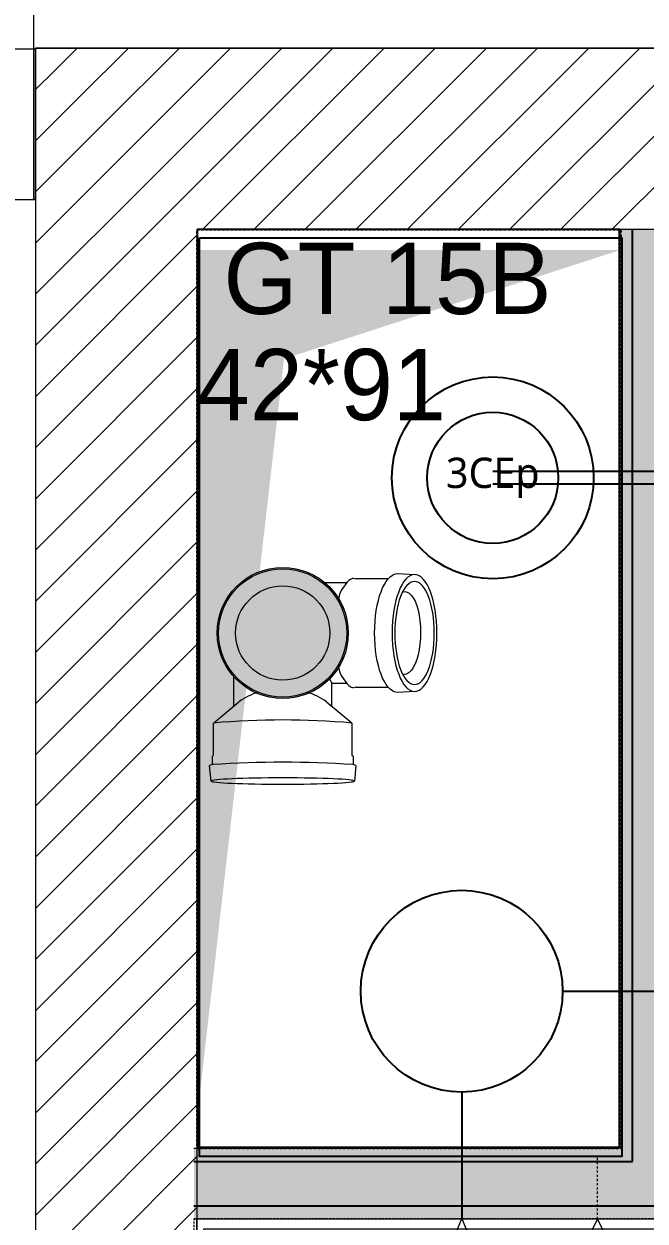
# Model space of a CAD drawing. Header units: centimetres. Extents: x 2191 to 12545, y -680 to 18662.
# Drawn here: x 9180.5 to 9242.1, y 8845.2 to 8963.8 of the extents above; entities that cross this region are included whole.
import ezdxf

# ---------------------------------------------------------------- set-up
doc = ezdxf.new("R2010")
doc.units = ezdxf.units.CM
for name, pattern in [('ISO-03', [1.5, 0.6, -0.9]), ('Style de ligne -1', [0.41664, 0.20828, -0.20836]), ('Style de ligne -11', [0.347222, 0.20828, -0.138942]), ('VW-01', [0.41656, 0.20828, -0.20828])]:
    doc.linetypes.add(name, pattern=pattern)
for name, color, linetype in [('B Aménagement intérieur', 252, 'Continuous'), ('B faience', 252, 'Style de ligne -11'), ('B GÈnÈral_Hatch', 252, 'Continuous'), ('B Général', 252, 'Continuous'), ('C ANNOTATIONS-prestations', 252, 'Continuous'), ('C ANNOTATIONS-prestations_Hatch', 252, 'Continuous'), ('C ANNOTATIONS-textes-numérotation gaine', 252, 'ISO-03'), ('D SURFACES-shab', 252, 'Continuous'), ('F REMPLISSAGE-vert clair', 252, 'Continuous'), ('F REMPLISSAGE-vert foncé', 252, 'Continuous'), ('prlm-CHAUFF', 4, 'Continuous'), ('prlm-EAU-CHU', 42, 'Continuous'), ('prlm-EAU-EUEV', 25, 'Continuous'), ('prlm-GT', 242, 'Continuous'), ('prlm-VMC', 93, 'Continuous')]:
    doc.layers.add(name, color=color, linetype=linetype)
doc.layers.add('F REMPLISSAGE-vert clair_Hatch', color=7, linetype='Continuous', lineweight=5)
doc.layers.add('F REMPLISSAGE-vert foncÈ_Hatch', color=7, linetype='Continuous', lineweight=5)
doc.styles.add('Eurostile', font='Eurosti.TTF')
doc.styles.add('prlm-chauff', font='trebucbi.ttf', dxfattribs={"height": 18})
pattern_1 = [(45, (-631.1073, 4809.0284), (2.4253472, -2.6458333), [])]

# ---------------------------------------------------------------- blocks, each defined once
blk = doc.blocks.new('VMC')
at = {"layer": 'B Général', "color": 7, "linetype": 'Style de ligne -1', "lineweight": 13}
blk.add_line((0, 10.77), (0, 17), dxfattribs=at)
at = {"layer": 'B Général', "color": 250, "linetype": 'Continuous', "lineweight": 5, "true_color": 0x444444, "flags": 128}
blk.add_lwpolyline([(0, 10.77), (-8.34, -6.52), (8.34, -6.52)], close=True, dxfattribs=at)
at = {"layer": 'C ANNOTATIONS-prestations', "insert": (-7.15, -7.39), "char_height": 4.706, "attachment_point": 1, "line_spacing_factor": 0.894142, "style": 'Eurostile'}
blk.add_mtext('VMC', dxfattribs=at)
blk = doc.blocks.new('Bac douche 80.80')
at = {"layer": 'B faience', "lineweight": 18, "flags": 128}
blk.add_lwpolyline([(-41, -40), (40, -40), (40, 41)], dxfattribs=at)
at = {"layer": 'B Général', "color": 7, "linetype": 'Continuous', "lineweight": 5}
for p, q in [((25.5, -25.5), (-31, 31)), ((28, -24.46), (28, 31)), ((24.46, -28), (-31, -28))]:
    blk.add_line(p, q, dxfattribs=at)
at = {"layer": 'B Général', "color": 7, "linetype": 'Continuous', "lineweight": 5, "flags": 128}
for points in [[(-41, 41), (39, 41), (39, -39), (-41, -39)], [(-36, 36), (34, 36), (34, -34), (-36, -34)]]:
    blk.add_lwpolyline(points, close=True, dxfattribs=at)
at = {"layer": 'B Général', "color": 7, "linetype": 'Continuous', "lineweight": 5}
blk.add_circle((28, -28), 3.54, dxfattribs=at)
at = {"layer": 'C ANNOTATIONS-prestations', "color": 7, "insert": (-36, 32.51), "char_height": 4.706, "width": 70, "attachment_point": 4, "line_spacing_factor": 0.894142, "style": 'Eurostile'}
blk.add_mtext('bac douche 80x80', dxfattribs=at)
blk = doc.blocks.new('T2 S307 (2D)')
at = {"layer": 'B GÈnÈral_Hatch', "linetype": 'Continuous', "lineweight": 0, "true_color": 0xc0dcc0}
for points in [[(-313.69, -199.18), (-312.39, -200.48), (-273.23, -200.48), (-273.23, -193.48), (-361.57, -193.48), (-361.57, -200.48), (-319.39, -200.48), (-318.09, -199.18)], [(-313.69, -199.18), (-318.09, -199.18), (-319.39, -200.48), (-319.39, -291.56), (-312.39, -291.56), (-312.39, -200.48)]]:
    blk.add_hatch(color=9, dxfattribs=at).paths.add_polyline_path(points)
at = {"layer": 'B Général', "color": 98, "linetype": 'Continuous', "lineweight": 13, "true_color": 0x004400}
for p, q in [((-361.57, -193.48), (-273.23, -193.48)), ((-361.57, -200.48), (-319.39, -200.48)), ((-319.39, -200.48), (-319.39, -291.56))]:
    blk.add_line(p, q, dxfattribs=at)
at = {"layer": 'D SURFACES-shab', "color": 1, "lineweight": 18, "true_color": 0xff0000, "flags": 128}
blk.add_lwpolyline([(-361.26, -112.48), (-361.26, -193.48), (-130.26, -193.48), (-130.26, -24.48), (-361.26, -24.48), (-361.26, -107.48), (-280.57, -107.5), (-280.57, -112.5)], close=True, dxfattribs=at)
at = {"layer": 'F REMPLISSAGE-vert clair'}
for p, q in [((-361.57, -194.78), (-273.23, -194.78)), ((-361.57, -199.18), (-318.09, -199.18)), ((-318.09, -199.18), (-318.09, -291.56))]:
    blk.add_line(p, q, dxfattribs=at)
at = {"layer": 'F REMPLISSAGE-vert clair_Hatch', "color": 9, "linetype": 'Continuous', "true_color": 0xc0dcc0}
for points in [[(-361.57, -194.78), (-361.57, -199.18), (-273.23, -194.78), (-273.23, -199.18)], [(-313.69, -291.56), (-313.69, -199.18), (-318.09, -291.56), (-318.09, -199.18)]]:
    blk.add_solid(points, dxfattribs=at)
at = {"layer": 'F REMPLISSAGE-vert foncÈ_Hatch', "color": 54, "linetype": 'Continuous', "true_color": 0x99aa00}
for points in [[(-361.57, -193.48), (-361.57, -194.78), (-273.23, -193.48), (-273.23, -194.78)], [(-319.39, -200.48), (-318.09, -199.18), (-361.57, -200.48), (-361.57, -199.18)], [(-318.09, -291.56), (-318.09, -199.18), (-319.39, -291.56), (-319.39, -200.48)]]:
    blk.add_solid(points, dxfattribs=at)
at = {"layer": 'F REMPLISSAGE-vert foncé', "color": 98, "linetype": 'Continuous', "lineweight": 13, "true_color": 0x004400}
for p, q in [((-361.57, -193.48), (-273.23, -193.48)), ((-361.57, -200.48), (-319.39, -200.48)), ((-319.39, -200.48), (-319.39, -291.56))]:
    blk.add_line(p, q, dxfattribs=at)
at = {"layer": 'F REMPLISSAGE-vert foncé'}
for p, q in [((-361.57, -194.78), (-273.23, -194.78)), ((-361.57, -199.18), (-318.09, -199.18)), ((-318.09, -199.18), (-318.09, -291.56))]:
    blk.add_line(p, q, dxfattribs=at)
at = {"layer": 'B Général', "color": 7, "xscale": -1}
blk.add_blockref('Bac douche 80.80', (-321.57, -153.48), dxfattribs=at)
at = {"layer": 'B Général', "color": 7, "xscale": -1, "rotation": 180}
blk.add_blockref('VMC', (-321.57, -182.71), dxfattribs=at)
blk = doc.blocks.new('G 100_80')
at = {"layer": 'B GÈnÈral_Hatch', "color": 254, "linetype": 'Continuous', "true_color": 0xd6d6d6}
blk.add_solid([(-30.88, 32.2), (2.5, 43), (-39.5, -43), (-39.5, 43)], dxfattribs=at)
blk = doc.blocks.new('Groupe-151-1')
at = {"layer": 'C ANNOTATIONS-textes-numérotation gaine', "color": 7, "linetype": 'VW-01', "flags": 128}
blk.add_lwpolyline([(9828.81, 4134.41), (9870.81, 4134.41), (9870.81, 4043.34), (9828.81, 4043.34)], close=True, dxfattribs=at)
at = {"layer": 'C ANNOTATIONS-textes-numérotation gaine', "color": 7, "insert": (9828.8, 4133.11), "char_height": 7.059, "width": 42.012, "attachment_point": 1, "line_spacing_factor": 0.894142, "style": 'Eurostile'}
blk.add_mtext(' GT 15B\\P42*91', dxfattribs=at)
blk = doc.blocks.new('xi.be')
at = {"layer": 'prlm-VMC', "color": 0, "linetype": 'ByBlock', "lineweight": 5, "flags": 128}
blk.add_lwpolyline([(-6.17, -15), (6.17, -15), (0, 0)], close=True, dxfattribs=at)
at = {"layer": 'prlm-VMC', "color": 0, "linetype": 'ByBlock', "lineweight": 5}
blk.add_solid([(0, -1), (5.17, -14), (-5.17, -14), (0, -1)], dxfattribs=at)
blk = doc.blocks.new('xi.3cep130-200')
at = {"layer": 'prlm-CHAUFF', "color": 0}
for radius in [10, 6.5]:
    blk.add_circle((0, 0), radius, dxfattribs=at)
at = {"layer": 'prlm-CHAUFF', "color": 0, "insert": (0, 0), "char_height": 3, "width": 9.7815, "attachment_point": 5, "style": 'prlm-chauff'}
blk.add_mtext('\\pxqc;3CEp', dxfattribs=at)
blk = doc.blocks.new('xi.chu')
at = {"layer": 'prlm-EAU-EUEV', "linetype": 'ByBlock', "lineweight": 5}
blk.add_hatch(color=0, dxfattribs=at).paths.add_polyline_path([(6.5, 0, 1), (-6.5, 0, 1)])
at = {"layer": 'prlm-EAU-EUEV', "color": 0, "linetype": 'ByBlock', "lineweight": 5}
blk.add_circle((0, 0), 6.5, dxfattribs=at)
blk = doc.blocks.new('xi.aam33')
at = {"layer": 'prlm-EAU-CHU', "color": 0, "lineweight": 13}
for p, q in [((-5.89, 11.33), (-5.8, 13.12)), ((5.8, 13.12), (5.89, 11.33)), ((-5.41, 7.11), (-5.41, 10.46)), ((5.41, 10.46), (5.41, 7.11)), ((13.12, 7.25), (13.03, 6.97)), ((13.12, 7.25), (14.67, 7.11)), ((-5, 3.93), (-5, 6.32)), ((5, 6.32), (5, 4.87)), ((6.83, 4.34), (8.91, 6.84)), ((8.92, 6.85), (12.09, 6.85)), ((12.09, 6.85), (12.22, 6.97)), ((12.22, 6.97), (13.03, 6.97)), ((7.27, 4.87), (4.96, 4.87)), ((8.91, -6.84), (6.83, -4.34)), ((4.09, -4.87), (7.27, -4.87)), ((12.09, -6.85), (8.92, -6.85)), ((12.22, -6.97), (12.09, -6.85)), ((13.03, -6.97), (12.22, -6.97)), ((13.03, -6.94), (13.12, -7.25)), ((14.67, -7.11), (13.12, -7.25))]:
    blk.add_line(p, q, dxfattribs=at)
at = {"layer": 'prlm-EAU-CHU', "color": 0, "lineweight": 13, "flags": 128}
blk.add_lwpolyline([(4.96, 4.87), (4.86, 4.84), (4.68, 4.73), (4.43, 4.56)], dxfattribs=at)
at = {"layer": 'prlm-EAU-CHU', "color": 0, "lineweight": 13}
for radius in [6.36, 4.67]:
    blk.add_circle((0, 0), radius, dxfattribs=at)
for centre, radius, start, end in [((-4.48, 7.14), 0.936, 184.6605, 218.1259), ((-2.54, 9.09), 3.68, 223.507, 258.776), ((2.54, 9.09), 3.68, 281.224, 316.493), ((4.48, 7.14), 0.936, 321.8741, 355.3395), ((87.18, 0), 78.56, 174.9975, 185.0025), ((119.65, -0.01), 106.84, 176.2523, 183.719), ((11.68, 0.73), 6.05, 143.4458, 163.8668), ((11.68, -0.73), 6.05, 196.1332, 216.5542)]:
    blk.add_arc(centre, radius, start, end, dxfattribs=at)
at = {"layer": 'prlm-EAU-CHU', "color": 0, "lineweight": 13, "extrusion": (0, 0, -1)}
for centre, major_axis, ratio in [((0, 13.07), (-5.79, 0), 0.383426), ((0, 13.07), (-5.11, 0), 0.383329), ((14.67, 0), (0, -7.1), 0.043635)]:
    blk.add_ellipse(centre, major_axis=major_axis, ratio=ratio, dxfattribs=at)
for centre, major_axis, ratio, start_param, end_param in [((0, 12.09), (4.1, -0.03), 0.383971, 2.986035, 6.398097), ((0, 11.41), (5.89, 0), 0.391508, 0.036281, 3.105311)]:
    blk.add_ellipse(centre, major_axis=major_axis, ratio=ratio, start_param=start_param, end_param=end_param, dxfattribs=at)

msp = doc.modelspace()

# ---------------------------------------------------------------- hatches: boundary and pattern name
at = {"layer": 'B GÈnÈral_Hatch', "linetype": 'Continuous', "lineweight": 5}
h = msp.add_hatch(dxfattribs=at)
h.set_pattern_fill('50_BETON', style=0, pattern_type=2)
h.set_pattern_definition(pattern_1)
h.paths.add_polyline_path([(9181.69, 8334.42), (9197.69, 8350.42), (9197.69, 8943.44), (9181.69, 8961.44)])
h = msp.add_hatch(dxfattribs=at)
h.set_pattern_fill('50_BETON', style=0, pattern_type=2)
h.set_pattern_definition(pattern_1)
h.paths.add_polyline_path([(9181.69, 8961.44), (9197.69, 8943.44), (9455.31, 8943.44), (9455.31, 8961.44)])
at = {"layer": 'C ANNOTATIONS-prestations_Hatch', "linetype": 'Continuous', "lineweight": 9, "true_color": 0x989898}
h = msp.add_hatch(dxfattribs=at)
h.set_pattern_fill('DALETTES TERRASSE 50X50', color=252, scale=1.406016, style=0, pattern_type=2)
h.set_pattern_definition([(0, (8900.25, 8961.325), (4e-15, -70.3008), []), (270, (8900.25, 8961.325), (70.3008, 0), [])])
h.paths.add_polyline_path([(8429.69, 9091.33), (8429.69, 7874.22), (8559.69, 7874.22), (8559.69, 8360.42), (8583.34, 8360.42), (8583.34, 8525.42), (8558.38, 8525.42), (8558.38, 8946.42), (9181.69, 8946.42), (9181.69, 8961.44), (10800.34, 8961.33), (10800.34, 9091.33)])

# ---------------------------------------------------------------- linework, layer by layer
at = {"layer": 'B Général', "color": 7, "linetype": 'Continuous', "lineweight": 18}
for p, q in [((9181.69, 8961.44), (9181.69, 8334.42)), ((9455.31, 8961.44), (9181.69, 8961.44)), ((9197.69, 8943.44), (9197.69, 8360.42)), ((9455.31, 8943.44), (9197.69, 8943.44))]:
    msp.add_line(p, q, dxfattribs=at)
at = {"layer": 'B Général', "color": 7, "linetype": 'Continuous', "lineweight": 5}
for p, q in [((9181.69, 8961.44), (9181.69, 8334.42)), ((9455.31, 8961.44), (9181.69, 8961.44)), ((9197.69, 8943.44), (9197.69, 8360.42)), ((9455.31, 8943.44), (9197.69, 8943.44))]:
    msp.add_line(p, q, dxfattribs=at)
at = {"layer": 'C ANNOTATIONS-prestations', "color": 7, "linetype": 'Continuous', "lineweight": 5, "flags": 128}
msp.add_lwpolyline([(8429.69, 9091.33), (8429.69, 7874.22), (8559.69, 7874.22), (8559.69, 8360.42), (8583.34, 8360.42), (8583.34, 8525.42), (8558.38, 8525.42), (8558.38, 8946.42), (9181.69, 8946.42), (9181.69, 8961.44), (10800.34, 8961.33), (10800.34, 9091.33)], close=True, dxfattribs=at)
at = {"layer": 'prlm-CHAUFF', "ltscale": 50}
for p, q in [((9259.74, 8919.46), (9227.01, 8919.46)), ((9259.74, 8918.21), (9227.01, 8918.21))]:
    msp.add_line(p, q, dxfattribs=at)
at = {"layer": 'prlm-GT'}
for points in [[(9197.73, 8943.5), (9239.59, 8943.5), (9239.59, 8852.47), (9197.73, 8852.47)], [(9197.94, 8942.62), (9239.8, 8942.62), (9239.8, 8851.59), (9197.94, 8851.59)]]:
    msp.add_lwpolyline(points, close=True, dxfattribs=at)
at = {"layer": 'prlm-VMC'}
for points in [[(9233.93, 8867.97), (9301.02, 8867.97), (9301.02, 8925.76)], [(9223.93, 8857.97), (9223.93, 8845.47)]]:
    msp.add_lwpolyline(points, dxfattribs=at)
msp.add_circle((9223.93, 8867.97), 10, dxfattribs=at)

# ---------------------------------------------------------------- block references
at = {"layer": 'B Aménagement intérieur', "color": 7, "xscale": -1, "rotation": 180}
msp.add_blockref('T2 S307 (2D)', (9558.95, 8651.93), dxfattribs=at)
at = {"layer": 'B Aménagement intérieur', "color": 7}
msp.add_blockref('G 100_80', (9237.2, 8898.44), dxfattribs=at)
at = {"layer": 'C ANNOTATIONS-textes-numérotation gaine', "color": 7}
msp.add_blockref('Groupe-151-1', (-631.11, 4809.03), dxfattribs=at)
at = {"layer": 'prlm-CHAUFF'}
msp.add_blockref('xi.3cep130-200', (9227.01, 8918.84), dxfattribs=at)
at = {"layer": 'prlm-EAU-CHU', "ltscale": 50, "rotation": 270}
msp.add_blockref('xi.aam33', (9206.19, 8903.47), dxfattribs=at)
at = {"layer": 'prlm-EAU-EUEV', "ltscale": 50}
msp.add_blockref('xi.chu', (9206.19, 8903.47), dxfattribs=at)
at = {"layer": 'prlm-VMC'}
msp.add_blockref('xi.be', (9223.93, 8845.47), dxfattribs=at)

doc.saveas('drawing.dxf')
